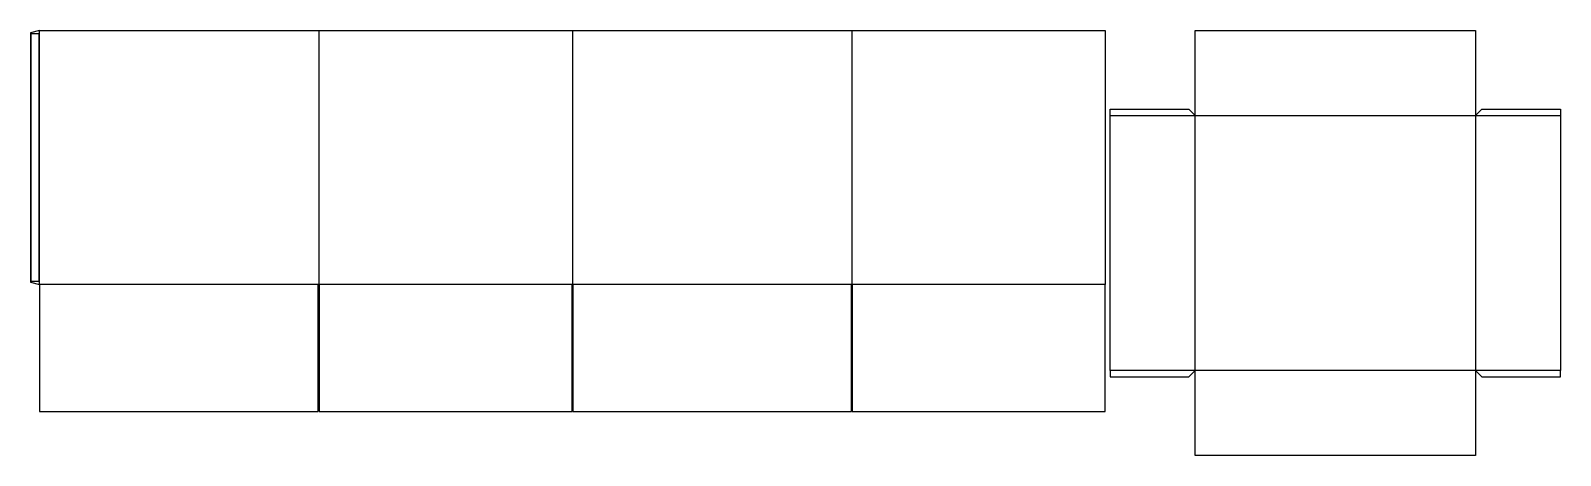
# Model space of a CAD drawing. Header units: millimetres. Extents: x 0 to 6036, y 0 to 1676.
import ezdxf

# ---------------------------------------------------------------- set-up
doc = ezdxf.new("R2010")
doc.units = ezdxf.units.MM
for name, color, linetype in [('CREASE', 5, 'CONTINUOUS'), ('CUT', 1, 'CONTINUOUS'), ('GLUE', 2, 'CONTINUOUS')]:
    doc.layers.add(name, color=color, linetype=linetype)

msp = doc.modelspace()

# ---------------------------------------------------------------- linework, layer by layer
at = {"layer": 'CREASE'}
for p, q in [((35, 674.4), (35, 1676)), ((1136.6, 1676), (1136.6, 674.4)), ((2138.2, 1676), (2138.2, 674.4)), ((3239.8, 1676), (3239.8, 674.4)), ((4259.8, 1341.4), (4594.4, 1341.4)), ((4594.4, 1341.4), (5701.2, 1341.4)), ((4594.4, 334.6), (4594.4, 1341.4)), ((5701.2, 1341.4), (5701.2, 334.6)), ((5701.2, 1341.4), (6035.8, 1341.4)), ((1135, 674.4), (35, 674.4)), ((2136.6, 674.4), (1138.2, 674.4)), ((3238.2, 674.4), (2139.8, 674.4)), ((4239.8, 674.4), (3241.4, 674.4)), ((4594.4, 334.6), (4259.8, 334.6)), ((5701.2, 334.6), (4594.4, 334.6)), ((6035.8, 334.6), (5701.2, 334.6))]:
    msp.add_line(p, q, dxfattribs=at)
at = {"layer": 'CUT'}
for p, q in [((35, 1676), (0, 1666.622)), ((0, 1666.622), (0, 683.778)), ((35, 1676), (1136.6, 1676)), ((1136.6, 1676), (2138.2, 1676)), ((2138.2, 1676), (3239.8, 1676)), ((3239.8, 1676), (4239.8, 1676)), ((4239.8, 1676), (4239.8, 674.4)), ((4594.4, 1676), (5701.2, 1676)), ((4594.4, 1341.4), (4594.4, 1676)), ((5701.2, 1676), (5701.2, 1341.4)), ((4259.8, 1341.4), (4259.8, 1366.4)), ((4259.8, 1366.4), (4569.4, 1366.4)), ((4259.8, 334.6), (4259.8, 1341.4)), ((4569.4, 1366.4), (4594.4, 1341.4)), ((5701.2, 1341.4), (5726.2, 1366.4)), ((5726.2, 1366.4), (6035.8, 1366.4)), ((6035.8, 1366.4), (6035.8, 1341.4)), ((6035.8, 1341.4), (6035.8, 334.6)), ((0, 683.778), (35, 674.4)), ((35, 674.4), (35, 172.8)), ((1136.6, 674.4), (1135, 674.4)), ((1135, 172.8), (1135, 674.4)), ((1138.2, 674.4), (1136.6, 674.4)), ((1138.2, 674.4), (1138.2, 172.8)), ((2138.2, 674.4), (2136.6, 674.4)), ((2136.6, 172.8), (2136.6, 674.4)), ((2139.8, 674.4), (2138.2, 674.4)), ((2139.8, 674.4), (2139.8, 172.8)), ((3239.8, 674.4), (3238.2, 674.4)), ((3238.2, 172.8), (3238.2, 674.4)), ((3241.4, 674.4), (3239.8, 674.4)), ((3241.4, 674.4), (3241.4, 172.8)), ((4239.8, 172.8), (4239.8, 674.4)), ((4259.8, 334.6), (4259.8, 309.6)), ((4259.8, 309.6), (4569.4, 309.6)), ((4569.4, 309.6), (4594.4, 334.6)), ((4594.4, 0), (4594.4, 334.6)), ((5701.2, 334.6), (5701.2, 0)), ((5701.2, 334.6), (5726.2, 309.6)), ((5726.2, 309.6), (6035.8, 309.6)), ((6035.8, 309.6), (6035.8, 334.6)), ((35, 172.8), (1135, 172.8)), ((1138.2, 172.8), (2136.6, 172.8)), ((2139.8, 172.8), (3238.2, 172.8)), ((3241.4, 172.8), (4239.8, 172.8)), ((5701.2, 0), (4594.4, 0))]:
    msp.add_line(p, q, dxfattribs=at)
at = {"layer": 'GLUE'}
for p, q in [((2, 1664.622), (33, 1664.622)), ((2, 685.778), (2, 1664.622)), ((33, 1664.622), (33, 685.778)), ((33, 685.778), (2, 685.778))]:
    msp.add_line(p, q, dxfattribs=at)

doc.saveas('drawing.dxf')
